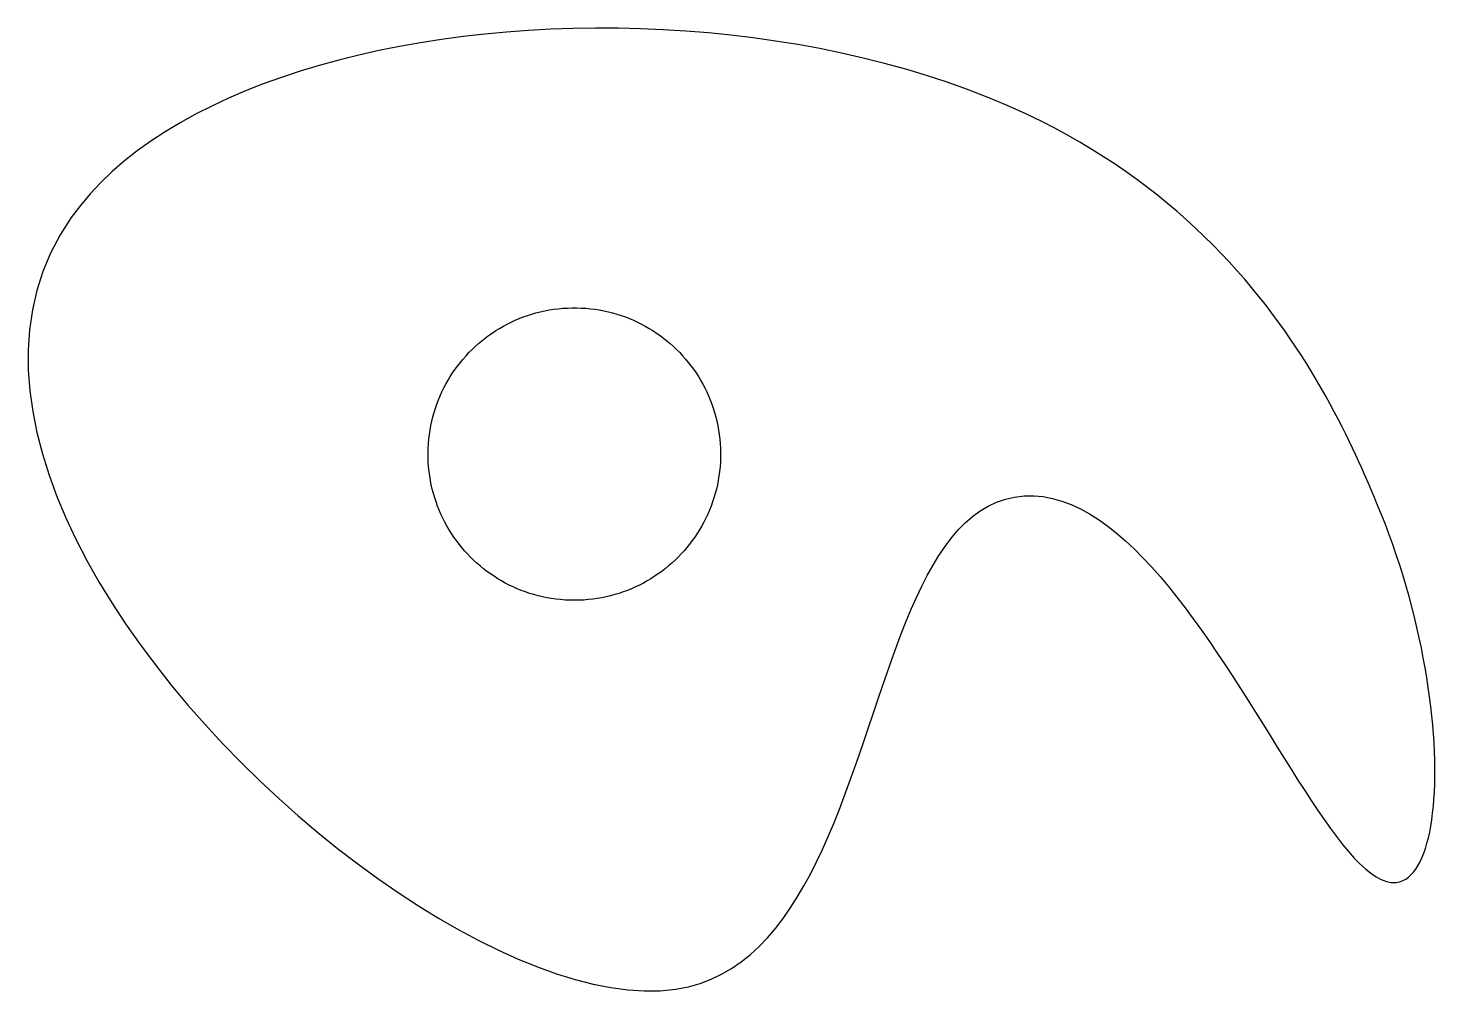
# Model space of a CAD drawing. Header units: millimetres. Extents: x 11 to 489, y -413 to -87.
import ezdxf

# ---------------------------------------------------------------- set-up
doc = ezdxf.new("R2010")
doc.units = ezdxf.units.MM
doc.layers.get('0').update_dxf_attribs({"linetype": 'CONTINUOUS'})

msp = doc.modelspace()

# ---------------------------------------------------------------- linework, layer by layer
for points in [[(468.3, -245.93), (467.52, -244.09), (466.7, -242.17), (465.84, -240.18), (464.94, -238.12), (463.99, -235.98), (463, -233.78), (461.96, -231.52), (460.88, -229.2), (459.74, -226.82), (458.56, -224.38), (457.32, -221.9), (456.02, -219.36), (454.67, -216.78), (453.27, -214.16), (451.8, -211.5), (450.27, -208.8), (448.68, -206.06), (447.03, -203.3), (445.31, -200.51), (443.52, -197.69), (441.67, -194.85), (439.74, -191.99), (437.74, -189.12), (435.67, -186.23), (433.53, -183.33), (431.3, -180.42), (429, -177.51), (426.62, -174.6), (424.16, -171.69), (421.61, -168.78), (418.98, -165.88), (416.26, -162.99), (413.46, -160.12), (410.56, -157.26), (407.58, -154.41), (404.5, -151.59), (401.33, -148.8), (398.06, -146.03), (394.7, -143.29), (391.23, -140.59), (387.67, -137.92), (384, -135.29), (380.23, -132.71), (376.35, -130.16), (372.37, -127.67), (368.28, -125.23), (364.08, -122.84), (359.77, -120.51), (355.34, -118.24), (349.91, -115.61), (343.44, -112.7), (336.84, -109.94), (330.1, -107.34), (323.24, -104.89), (316.27, -102.61), (309.19, -100.47), (302.01, -98.49), (294.75, -96.66), (287.4, -94.99), (279.99, -93.47), (272.51, -92.1), (264.98, -90.88), (257.4, -89.81), (249.79, -88.9), (242.16, -88.13), (234.5, -87.51), (226.83, -87.04), (219.17, -86.71), (211.51, -86.53), (203.87, -86.5), (196.25, -86.62), (188.67, -86.88), (181.13, -87.29), (173.65, -87.84), (166.22, -88.53), (158.86, -89.37), (151.58, -90.34), (144.39, -91.46), (137.3, -92.73), (130.3, -94.13), (123.43, -95.67), (116.67, -97.35), (110.04, -99.17), (103.56, -101.13), (97.22, -103.23), (91.03, -105.46), (85.02, -107.83), (79.18, -110.33), (73.52, -112.97), (68.05, -115.75), (62.79, -118.66), (57.73, -121.7), (52.89, -124.88), (48.28, -128.19), (43.9, -131.63), (39.77, -135.2), (35.89, -138.9), (32.28, -142.73), (28.93, -146.69), (25.87, -150.78), (22.05, -156.74), (18.83, -162.88), (16.2, -169.18), (14.14, -175.62), (12.63, -182.21), (11.66, -188.92), (11.2, -195.74), (11.25, -202.66), (11.77, -209.67), (12.76, -216.75), (14.19, -223.89), (16.05, -231.08), (18.33, -238.3), (20.99, -245.55), (24.04, -252.8), (27.44, -260.06), (31.18, -267.29), (35.25, -274.5), (39.62, -281.66), (44.28, -288.77), (49.21, -295.81), (54.4, -302.77), (59.82, -309.64), (65.45, -316.4), (71.29, -323.04), (77.31, -329.55), (83.5, -335.91), (89.83, -342.12), (96.29, -348.16), (102.87, -354.01), (109.54, -359.67), (116.29, -365.12), (123.1, -370.35), (129.95, -375.34), (136.82, -380.09), (143.7, -384.58), (150.57, -388.79), (157.42, -392.72), (164.21, -396.35), (170.95, -399.67), (177.6, -402.66), (184.16, -405.32), (190.6, -407.63), (196.9, -409.57), (203.06, -411.14), (209.04, -412.33), (214.84, -413.11), (220.44, -413.47), (225.82, -413.41), (230.95, -412.91), (235.44, -412.06), (239.35, -410.95), (243.08, -409.53), (246.65, -407.83), (250.05, -405.86), (253.31, -403.62), (256.42, -401.13), (259.38, -398.4), (262.22, -395.45), (264.93, -392.29), (267.52, -388.94), (269.99, -385.4), (272.36, -381.7), (274.63, -377.83), (276.81, -373.82), (278.9, -369.69), (280.91, -365.43), (282.85, -361.07), (284.72, -356.62), (286.53, -352.09), (288.29, -347.5), (290, -342.86), (291.67, -338.18), (293.31, -333.47), (294.93, -328.75), (296.52, -324.04), (298.1, -319.34), (299.67, -314.67), (301.25, -310.04), (302.83, -305.46), (304.42, -300.95), (306.03, -296.52), (307.67, -292.19), (309.35, -287.96), (311.06, -283.86), (312.83, -279.89), (314.64, -276.06), (316.51, -272.4), (318.46, -268.91), (320.47, -265.61), (322.57, -262.5), (324.75, -259.61), (327.02, -256.95), (329.4, -254.52), (331.88, -252.35), (334.48, -250.45), (337.19, -248.82), (340.03, -247.49), (343.01, -246.46), (346.13, -245.75), (349.39, -245.37), (352.63, -245.34), (355.85, -245.63), (359.04, -246.23), (362.22, -247.12), (365.37, -248.3), (368.5, -249.76), (371.6, -251.46), (374.68, -253.42), (377.74, -255.6), (380.77, -258), (383.77, -260.6), (386.75, -263.39), (389.7, -266.36), (392.62, -269.49), (395.52, -272.76), (398.39, -276.18), (401.23, -279.71), (404.04, -283.36), (406.82, -287.1), (409.57, -290.92), (412.29, -294.81), (414.97, -298.75), (417.63, -302.74), (420.25, -306.75), (422.85, -310.78), (425.41, -314.81), (427.93, -318.82), (430.42, -322.81), (432.88, -326.76), (435.3, -330.66), (437.69, -334.49), (440.04, -338.23), (442.35, -341.89), (444.63, -345.44), (446.87, -348.87), (449.07, -352.16), (451.23, -355.31), (453.36, -358.29), (455.44, -361.1), (457.49, -363.72), (459.49, -366.15), (461.46, -368.35), (463.38, -370.33), (465.26, -372.07), (467.1, -373.55), (468.89, -374.76), (470.65, -375.69), (472.36, -376.32), (474.02, -376.64), (475.64, -376.64), (476.95, -376.39), (477.95, -376.02), (478.92, -375.51), (479.83, -374.87), (480.71, -374.09), (481.55, -373.17), (482.34, -372.13), (483.08, -370.96), (483.79, -369.67), (484.45, -368.26), (485.06, -366.74), (485.63, -365.1), (486.15, -363.35), (486.63, -361.5), (487.07, -359.55), (487.45, -357.49), (487.79, -355.34), (488.08, -353.09), (488.33, -350.76), (488.53, -348.33), (488.68, -345.83), (488.78, -343.24), (488.83, -340.58), (488.83, -337.84), (488.79, -335.03), (488.69, -332.16), (488.54, -329.22), (488.35, -326.21), (488.1, -323.15), (487.8, -320.04), (487.45, -316.87), (487.05, -313.66), (486.59, -310.4), (486.08, -307.1), (485.52, -303.76), (484.91, -300.38), (484.24, -296.98), (483.52, -293.54), (482.74, -290.08), (481.91, -286.59), (481.02, -283.09), (480.08, -279.57), (479.08, -276.04), (478.03, -272.49), (476.92, -268.94), (475.75, -265.39), (474.53, -261.84), (473.25, -258.29), (471.91, -254.75), (470.51, -251.21), (469.05, -247.69)], [(195.07, -280.81), (193.5, -280.73), (191.94, -280.61), (190.39, -280.44), (188.86, -280.23), (187.35, -279.96), (185.85, -279.65), (184.37, -279.3), (182.9, -278.91), (181.46, -278.47), (180.03, -277.98), (178.62, -277.46), (177.24, -276.89), (175.87, -276.29), (174.53, -275.64), (173.2, -274.96), (171.91, -274.24), (170.63, -273.48), (169.38, -272.68), (168.16, -271.85), (166.97, -270.99), (165.8, -270.09), (164.65, -269.15), (163.54, -268.19), (162.46, -267.19), (161.4, -266.16), (160.38, -265.1), (159.39, -264), (158.43, -262.88), (157.51, -261.74), (156.61, -260.56), (155.76, -259.36), (154.93, -258.13), (154.15, -256.87), (153.4, -255.59), (152.69, -254.29), (152.01, -252.96), (151.38, -251.61), (150.78, -250.24), (150.23, -248.85), (149.71, -247.44), (149.24, -246.01), (148.81, -244.55), (148.43, -243.09), (148.08, -241.6), (147.79, -240.1), (147.54, -238.58), (147.33, -237.04), (147.17, -235.5), (147.06, -233.93), (147, -232.36), (146.99, -230.77), (147.03, -229.19), (147.11, -227.62), (147.25, -226.07), (147.43, -224.52), (147.66, -223), (147.93, -221.49), (148.25, -219.99), (148.61, -218.51), (149.02, -217.05), (149.47, -215.61), (149.96, -214.19), (150.5, -212.79), (151.07, -211.41), (151.69, -210.05), (152.34, -208.71), (153.04, -207.39), (153.77, -206.1), (154.54, -204.83), (155.34, -203.59), (156.18, -202.37), (157.06, -201.18), (157.96, -200.02), (158.91, -198.89), (159.88, -197.78), (160.89, -196.71), (161.93, -195.66), (163, -194.64), (164.09, -193.66), (165.22, -192.71), (166.38, -191.79), (167.56, -190.91), (168.77, -190.06), (170.01, -189.25), (171.27, -188.47), (172.55, -187.73), (173.86, -187.03), (175.19, -186.36), (176.55, -185.74), (177.93, -185.15), (179.32, -184.61), (180.74, -184.1), (182.18, -183.64), (183.63, -183.23), (185.11, -182.85), (186.6, -182.52), (188.1, -182.23), (189.63, -181.99), (191.17, -181.8), (192.72, -181.65), (194.28, -181.56), (195.86, -181.51), (197.45, -181.51), (199.03, -181.56), (200.59, -181.65), (202.14, -181.8), (203.68, -181.99), (205.2, -182.23), (206.71, -182.52), (208.2, -182.85), (209.67, -183.23), (211.13, -183.64), (212.57, -184.1), (213.98, -184.61), (215.38, -185.15), (216.76, -185.74), (218.11, -186.36), (219.44, -187.03), (220.75, -187.73), (222.04, -188.47), (223.3, -189.25), (224.54, -190.06), (225.75, -190.91), (226.93, -191.79), (228.08, -192.71), (229.21, -193.66), (230.31, -194.64), (231.38, -195.66), (232.42, -196.71), (233.42, -197.78), (234.4, -198.89), (235.34, -200.02), (236.25, -201.18), (237.13, -202.37), (237.97, -203.59), (238.77, -204.83), (239.54, -206.1), (240.27, -207.39), (240.96, -208.71), (241.62, -210.05), (242.23, -211.41), (242.81, -212.79), (243.34, -214.19), (243.83, -215.61), (244.28, -217.05), (244.69, -218.51), (245.06, -219.99), (245.38, -221.49), (245.65, -223), (245.88, -224.52), (246.06, -226.07), (246.19, -227.62), (246.28, -229.19), (246.32, -230.77), (246.3, -232.36), (246.24, -233.93), (246.13, -235.5), (245.97, -237.04), (245.77, -238.58), (245.52, -240.1), (245.22, -241.6), (244.88, -243.09), (244.49, -244.55), (244.06, -246.01), (243.59, -247.44), (243.08, -248.85), (242.52, -250.24), (241.93, -251.61), (241.29, -252.96), (240.62, -254.29), (239.91, -255.59), (239.16, -256.87), (238.37, -258.13), (237.55, -259.36), (236.69, -260.56), (235.8, -261.74), (234.87, -262.88), (233.92, -264), (232.92, -265.1), (231.9, -266.16), (230.85, -267.19), (229.76, -268.19), (228.65, -269.15), (227.51, -270.09), (226.34, -270.99), (225.14, -271.85), (223.92, -272.68), (222.67, -273.48), (221.4, -274.24), (220.1, -274.96), (218.78, -275.64), (217.44, -276.29), (216.07, -276.89), (214.68, -277.46), (213.28, -277.98), (211.85, -278.47), (210.4, -278.91), (208.94, -279.3), (207.46, -279.65), (205.96, -279.96), (204.44, -280.23), (202.91, -280.44), (201.37, -280.61), (199.81, -280.73), (198.24, -280.81), (196.65, -280.83)]]:
    msp.add_lwpolyline(points, close=True)

doc.saveas('drawing.dxf')
